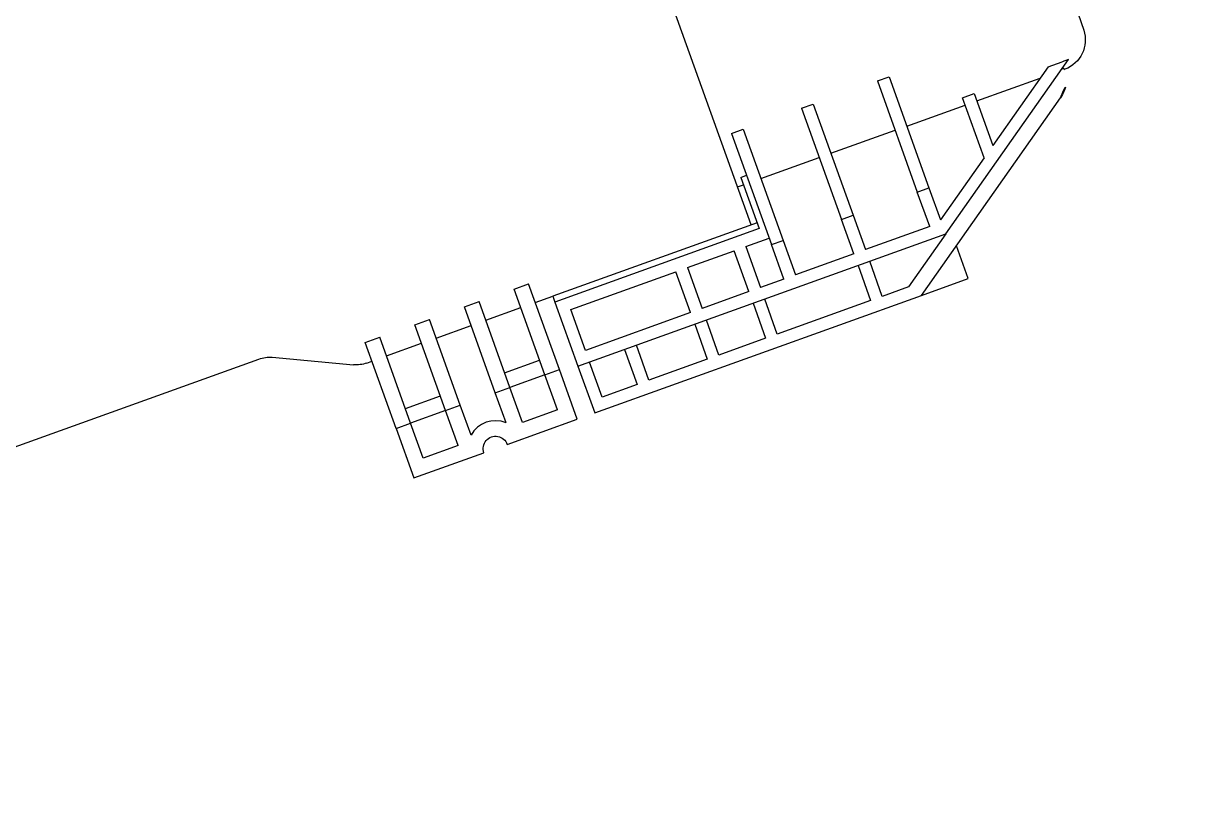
# Model space of a CAD drawing. Header units: millimetres. Extents: x 646993 to 648849, y 9708034 to 9709424.
# Drawn here: x 648236.7678 to 648236.9556, y 9709072.9732 to 9709073.1 of the extents above; entities that cross this region are included whole.
import ezdxf

# ---------------------------------------------------------------- set-up
doc = ezdxf.new("R2010")
doc.units = ezdxf.units.MM
doc.header["$LTSCALE"] = 5
doc.header["$XCLIPFRAME"] = 2
doc.set_wipeout_variables(frame=1)
doc.layers.add('01-TEXTOS', color=4, linetype='Continuous')
doc.layers.add('MD_Visible', color=7, linetype='Continuous', lineweight=25)
doc.styles.add('Tex40', font='romans.shx', dxfattribs={"width": 0.7, "height": 0.045})
doc.dimstyles.new('1_25', dxfattribs={"dimtxt": 0.055, "dimasz": 0.02, "dimexe": 0.015, "dimexo": 0, "dimgap": 0.0375, "dimtad": 1, "dimtoh": 1, "dimzin": 1, "dimdsep": 46, "dimtxsty": 'Tex40', "dimblk": 'DOT', "dimcen": 0, "dimdle": 0.0375, "dimclrd": 256, "dimclre": 256, "dimclrt": 4, "dimadec": 0, "dimazin": 1, "dimtfac": 1, "dimtix": 1, "dimtmove": 1, "dimatfit": 0, "dimldrblk": 'DOTSMALL', "dimfxl": 0.0015, "dimtfill": 1, "dimtolj": 1, "dimtzin": 0, "dimlwd": -1, "dimlwe": -1, "dimarcsym": 0})
picture_1 = doc.add_image_def('image1.jpg', size_in_pixel=(1920, 925))
picture_2 = doc.add_image_def('image2.ecw', size_in_pixel=(12715, 11262))

# ---------------------------------------------------------------- blocks, each defined once
blk = doc.blocks.new('RB')
at = {"layer": 'MD_Visible'}
for p, q in [((0.07294764278071852, 0.9992340266257145), (0.1100872620321525, 0.99858575216021)), ((0.113733886580917, 0.9946477891344614), (0.113733886580917, 0.9935865136844484)), ((0.1334999999999127, 0.9665323748977528), (0.113733886580917, 0.9946477891344614)), ((0.113733886580917, 0.991170298451749), (0.113733886580917, 0.9935865136844484)), ((0.1150000000000091, 0.9935000000000684), (0.1150000000000091, 0.9935865136844484)), ((0.1150000000000091, 0.9935000000000684), (0.1147821961868658, 0.9935000000000684)), ((0.1147821961868658, 0.9931566685384894), (0.1147821961868658, 0.9935000000000684)), ((0.113733886580917, 0.991170298451749), (0.122641546775526, 0.9785000000000821)), ((0.1414999999999509, 0.9595000000000766), (0.1190903194606108, 0.991375636748586)), ((0.1149913036902035, 0.9785000000000821), (0.1149913036902035, 0.9893817423433404)), ((0.113733886580917, 0.9765000000000725), (0.113733886580917, 0.9785000000000821)), ((0.113733886580917, 0.9785000000000821), (0.122641546775526, 0.9785000000000821)), ((0.1240476162897721, 0.9765000000000725), (0.113733886580917, 0.9765000000000725)), ((0.1149913036902035, 0.9665000000000816), (0.1149913036902035, 0.9765000000000725)), ((0.1240476162897721, 0.9765000000000725), (0.1310779638608892, 0.9665000000000816)), ((0.1414999999999509, 0.967500000000058), (0.13587572194308, 0.967500000000058)), ((0.1414999999999509, 0.9595000000000766), (0.1414999999999509, 0.967500000000058)), ((0.1065535421759023, 0.9645000000000721), (0.1065535421759023, 0.9665000000000816)), ((0.1065535421759023, 0.9665000000000816), (0.1255949918092938, 0.9665000000000816)), ((0.1255949918092938, 0.9665000000000816), (0.1310779638608892, 0.9665000000000816)), ((0.1255949918092938, 0.9645000000000721), (0.1255949918092938, 0.9665000000000816)), ((0.1334999999999127, 0.9035000000000366), (0.1334999999999127, 0.9665323748977528)), ((0.1334999999999127, 0.9665323748977528), (0.1394999999999982, 0.9579979462093604)), ((0.1065535421759023, 0.9645000000000721), (0.1255949918092938, 0.9645000000000721)), ((0.1149913036902035, 0.953500000000048), (0.1149913036902035, 0.9645000000000721)), ((0.13149999999996, 0.9645000000000721), (0.1255949918092938, 0.9645000000000721)), ((0.13149999999996, 0.9645000000000721), (0.13149999999996, 0.953500000000048)), ((0.1394999999999982, 0.9579979462093604), (0.1394999999999982, 0.953500000000048)), ((0.1414999999999509, 0.9035000000000366), (0.1414999999999509, 0.9595000000000766)), ((0.1065535421759023, 0.9515000000000384), (0.1065535421759023, 0.953500000000048)), ((0.1065535421759023, 0.953500000000048), (0.1255949918092938, 0.953500000000048)), ((0.1255949918092938, 0.9515000000000384), (0.1255949918092938, 0.953500000000048)), ((0.1255949918092938, 0.953500000000048), (0.13149999999996, 0.953500000000048)), ((0.1394999999999982, 0.953500000000048), (0.1334999999999127, 0.953500000000048)), ((0.1065535421759023, 0.9515000000000384), (0.1255949918092938, 0.9515000000000384)), ((0.1149913036902035, 0.9415000000000475), (0.1149913036902035, 0.9515000000000384)), ((0.13149999999996, 0.9515000000000384), (0.1255949918092938, 0.9515000000000384)), ((0.13149999999996, 0.9515000000000384), (0.13149999999996, 0.9415000000000475)), ((0.1334999999999127, 0.9515000000000384), (0.1394999999999982, 0.9515000000000384)), ((0.1394999999999982, 0.9515000000000384), (0.1394999999999982, 0.9355000000000757)), ((0.1065535421759023, 0.939500000000038), (0.1065535421759023, 0.9415000000000475)), ((0.1065535421759023, 0.9415000000000475), (0.1255949918092938, 0.9415000000000475)), ((0.1255949918092938, 0.939500000000038), (0.1255949918092938, 0.9415000000000475)), ((0.1255949918092938, 0.9415000000000475), (0.13149999999996, 0.9415000000000475)), ((0.1065535421759023, 0.939500000000038), (0.1255949918092938, 0.939500000000038)), ((0.113733886580917, 0.9385000000000616), (0.113733886580917, 0.939500000000038)), ((0.1245000000000118, 0.9355000000000757), (0.1245000000000118, 0.939500000000038)), ((0.13149999999996, 0.939500000000038), (0.1255949918092938, 0.939500000000038)), ((0.13149999999996, 0.939500000000038), (0.13149999999996, 0.9355000000000757)), ((0.1214999999999691, 0.9375000000000284), (-0.006500000000073669, 0.9375000000000284)), ((0.113733886580917, 0.9385000000000616), (0.1224999999999454, 0.9385000000000616)), ((0.1150000000000091, 0.9375000000000284), (0.1150000000000091, 0.9385000000000616)), ((0.1214999999999691, 0.9385000000000616), (0.1214999999999691, 0.9035000000000366)), ((0.1224999999999454, 0.9385000000000616), (0.1224999999999454, 0.9035000000000366)), ((0.1245000000000118, 0.9355000000000757), (0.13149999999996, 0.9355000000000757)), ((0.1394999999999982, 0.9355000000000757), (0.1334999999999127, 0.9355000000000757)), ((0.1245000000000118, 0.925500000000028), (0.1245000000000118, 0.9335000000000662)), ((0.13149999999996, 0.9335000000000662), (0.1245000000000118, 0.9335000000000662)), ((0.13149999999996, 0.9335000000000662), (0.13149999999996, 0.925500000000028)), ((0.1334999999999127, 0.9335000000000662), (0.1394999999999982, 0.9335000000000662)), ((0.1394999999999982, 0.9335000000000662), (0.1394999999999982, 0.925500000000028)), ((0.1245000000000118, 0.925500000000028), (0.13149999999996, 0.925500000000028)), ((0.1394999999999982, 0.925500000000028), (0.1334999999999127, 0.925500000000028)), ((0.1245000000000118, 0.9055000000000462), (0.1245000000000118, 0.9235000000000753)), ((0.13149999999996, 0.9235000000000753), (0.1245000000000118, 0.9235000000000753)), ((0.13149999999996, 0.9235000000000753), (0.13149999999996, 0.9055000000000462)), ((0.1334999999999127, 0.9235000000000753), (0.1394999999999982, 0.9235000000000753)), ((0.1394999999999982, 0.9235000000000753), (0.1394999999999982, 0.9135000000000275)), ((0.1394999999999982, 0.9135000000000275), (0.1334999999999127, 0.9135000000000275)), ((0.1334999999999127, 0.9115000000000748), (0.1394999999999982, 0.9115000000000748)), ((0.1394999999999982, 0.9115000000000748), (0.1394999999999982, 0.9055000000000462)), ((0.13149999999996, 0.9055000000000462), (0.1245000000000118, 0.9055000000000462)), ((0.1394999999999982, 0.9055000000000462), (0.1334999999999127, 0.9055000000000462)), ((0.1214999999999691, 0.9005000000000507), (0.1214999999999691, 0.9035000000000366)), ((0.1214999999999691, 0.9035000000000366), (0.1224999999999454, 0.9035000000000366)), ((0.1224999999999454, 0.9035000000000366), (0.1334999999999127, 0.9035000000000366)), ((0.1334999999999127, 0.9035000000000366), (0.1414999999999509, 0.9035000000000366)), ((0.1182947366141889, 0.898000000000053), (0.1182947366141889, 0.9005000000000507)), ((0.1329999999999245, 0.9005000000000507), (0.1182947366141889, 0.9005000000000507)), ((0.1329999999999245, 0.898000000000053), (0.1329999999999245, 0.9005000000000507)), ((0.1414999999999509, 0.9005000000000507), (0.1329999999999245, 0.9005000000000507)), ((0.1414999999999509, 0.8885000000000502), (0.1414999999999509, 0.9005000000000507)), ((0.1329999999999245, 0.898000000000053), (0.1182947366141889, 0.898000000000053)), ((0.121487791804384, 0.8920000000000812), (0.121487791804384, 0.898000000000053)), ((0.1304999999999836, 0.8920000000000812), (0.1304999999999836, 0.898000000000053)), ((0.13900000000001, 0.898000000000053), (0.1329999999999245, 0.898000000000053)), ((0.1329999999999245, 0.898000000000053), (0.1329999999999245, 0.8920000000000812)), ((0.13900000000001, 0.898000000000053), (0.13900000000001, 0.8920000000000812)), ((0.1182947366141889, 0.8895000000000834), (0.1182947366141889, 0.8920000000000812)), ((0.1329999999999245, 0.8920000000000812), (0.1182947366141889, 0.8920000000000812)), ((0.1329999999999245, 0.8895000000000834), (0.1329999999999245, 0.8920000000000812)), ((0.13900000000001, 0.8920000000000812), (0.1329999999999245, 0.8920000000000812)), ((0.1329999999999245, 0.8895000000000834), (0.1182947366141889, 0.8895000000000834)), ((0.121487791804384, 0.8835000000000548), (0.121487791804384, 0.8895000000000834)), ((0.1381458980337129, 0.8895000000000834), (0.1329999999999245, 0.8895000000000834)), ((0.1182947366141889, 0.8810000000000571), (0.1182947366141889, 0.8835000000000548)), ((0.1329999999999245, 0.8835000000000548), (0.1182947366141889, 0.8835000000000548)), ((0.1329999999999245, 0.8810000000000571), (0.1329999999999245, 0.8835000000000548)), ((0.1381458980337129, 0.8835000000000548), (0.1329999999999245, 0.8835000000000548)), ((0.1414999999999509, 0.8725000000000307), (0.1414999999999509, 0.8845000000000312)), ((0.1329999999999245, 0.8810000000000571), (0.1182947366141889, 0.8810000000000571)), ((0.121487791804384, 0.8750000000000284), (0.121487791804384, 0.8810000000000571)), ((0.1304999999999836, 0.8750000000000284), (0.1304999999999836, 0.8810000000000571)), ((0.13900000000001, 0.8810000000000571), (0.1329999999999245, 0.8810000000000571)), ((0.1329999999999245, 0.8810000000000571), (0.1329999999999245, 0.8750000000000284)), ((0.13900000000001, 0.8810000000000571), (0.13900000000001, 0.8750000000000284)), ((0.1182947366141889, 0.8725000000000307), (0.1182947366141889, 0.8750000000000284)), ((0.1329999999999245, 0.8750000000000284), (0.1182947366141889, 0.8750000000000284)), ((0.13900000000001, 0.8750000000000284), (0.1329999999999245, 0.8750000000000284)), ((0.1329999999999245, 0.8725000000000307), (0.1329999999999245, 0.8750000000000284)), ((0.1329999999999245, 0.8725000000000307), (0.1182947366141889, 0.8725000000000307)), ((0.1214999999999691, 0.8716092466837893), (0.1214999999999691, 0.8725000000000307)), ((0.1329999999999245, 0.8725000000000307), (0.1414999999999509, 0.8725000000000307)), ((0.1154690843000026, 0.8575766092143624), (0.1210309156999756, 0.8694948193571292)), ((0.1150000000000091, 0.7889999999999588), (0.1150000000000091, 0.8554621818877024))]:
    blk.add_line(p, q, dxfattribs=at)
at = {"layer": 'MD_Visible', "extrusion": (0, 0, -1)}
for centre, radius, start, end in [((-0.1100000000000136, 0.9935865136844484), 0.005000000000000069, 90.9999999968682, 180), ((-0.1414999999999509, 0.8865000000000407), 0.001999999999999886, 270, 90), ((-0.1164999999999736, 0.8716092466837893), 0.004999999999999984, 180, 205.0168934751476), ((-0.1200000000000045, 0.8554621818877024), 0.005000000000000001, 0, 25.0168934751476)]:
    blk.add_arc(centre, radius, start, end, dxfattribs=at)
at = {"layer": 'MD_Visible'}
for centre, radius, start, end in [((0.1150000000000091, 0.988500000000073), 0.00499999999999793, 35.10855106109913, 90), ((0.1414999999999509, 0.8865000000000407), 0.004500000000000137, 138.189685100281, 221.810314899719)]:
    blk.add_arc(centre, radius, start, end, dxfattribs=at)
blk = doc.blocks.new('*U71')
blk.add_wipeout([(0, 0.11042083643725853), (8.831925978845998, 0.11042133700018653), (8.83192597884603, 5.005629262200273e-07), (0, -1.7763568394002505e-15)])
blk.add_wipeout([(0, 0.1104208364372603), (8.83192597884603, 0.11042133700019896), (8.831925978845998, 5.005629262200273e-07), (0, 0)])
blk.add_wipeout([(0, 1.7763568394002505e-15), (0, 0.11042083643726208), (8.831925978845991, 0.11042133700019008), (8.831925978845991, 5.00562929772741e-07)])
blk = doc.blocks.new('*U70')
blk.add_wipeout([(-8.881784197001252e-16, 0.11042083643725675), (15.122764645353634, 0.11042171751462959), (15.122764645353666, 8.810773692857765e-07), (-8.881784197001252e-16, -3.552713678800501e-15)])
blk.add_wipeout([(-8.881784197001252e-16, 0.11042083643725675), (15.122764645353666, 0.11042171751464025), (15.122764645353634, 8.810773728384902e-07), (-8.881784197001252e-16, -7.105427357601002e-15)])
blk.add_wipeout([(0, 7.105427357601002e-15), (0, 0.11042083643726741), (15.122764645353639, 0.11042171751464025), (15.122764645353639, 8.810773799439175e-07)])
blk = doc.blocks.new('_Dot')
at = {"color": 0, "linetype": 'ByBlock', "lineweight": -2}
blk.add_line((-0.5, 0), (-1, 0), dxfattribs=at)
at = {"color": 0, "linetype": 'ByBlock', "const_width": 0.5}
blk.add_lwpolyline([(-0.25, 0, 1), (0.25, 0, 1)], format="xyb", close=True, dxfattribs=at)
blk = doc.blocks.new('A$C322dc3b0')
at = {"xscale": 0.5705444917168114, "yscale": 0.5705444917168114, "zscale": 0.5705444917168114, "rotation": 5.827865095183003e-05}
for name, p in [('*U70', (5.032400805274733, 8.205326124019962)), ('*U71', (5.472900423206283, 8.053450503009088))]:
    blk.add_blockref(name, p, dxfattribs=at)
blk.add_blockref('RB', (6.382167628360321, 6.713159053934163))
at = {"layer": '01-TEXTOS', "annotation_type": 0, "has_hookline": 1, "hookline_direction": 1, "text_width": 0.6251666666666664}
blk.add_leader([(6.660034399736901, 8.322932532928718), (6.660034399736901, 7.83311337659552), (6.312857748910323, 7.833113376595344)], dimstyle='1_25', override={"dimgap": 0.0375, "dimtad": 1, "dimldrblk": 'Dot'}, dxfattribs=at)

msp = doc.modelspace()

# ---------------------------------------------------------------- pictures from other files: only their frames are drawn
image = msp.add_image(picture_1, insert=(646993.0966078357, 9708530.288001908), size_in_units=(1855.5953394832904, 893.9717130323145), dxfattribs=dict(fade=50))
image.dxf.flags = 7
image = msp.add_image(picture_2, insert=(647823.3948488047, 9708681.302132897), size_in_units=(875.2560974967199, 775.2366629969329))
image.set_boundary_path([(137.7366738021374, 7886.928851276636), (1284.784918181598, 10733.94870647788), (3099.519380062819, 10473.79591035843), (3279.448574518785, 11095.64499813318), (4006.662178894505, 11005.73909768462), (8692.316926835105, 9222.605617135763), (8944.26676951535, 8222.417804837227), (12055.541491393, 4873.423395782709), (10090.57365054265, 1684.484148859978), (7313.60375874117, 2638.131695121527), (6090.656873410568, 882.9792030751705), (4284.080874782056, 967.6072438061237), (2002.337794844061, 2453.299023121595), (3226.04797623679, 5547.792270690203), (776.6223462764174, 6701.957702815533), (969.5119435563684, 7416.594267249107), (137.7366738021374, 7886.928851276636)])

# ---------------------------------------------------------------- next in the draw order: block references
at = {"rotation": 289.7679046147402}
msp.add_blockref('A$C322dc3b0', (648227.4857660421, 9709076.600345872), dxfattribs=at)

doc.saveas('drawing.dxf')
